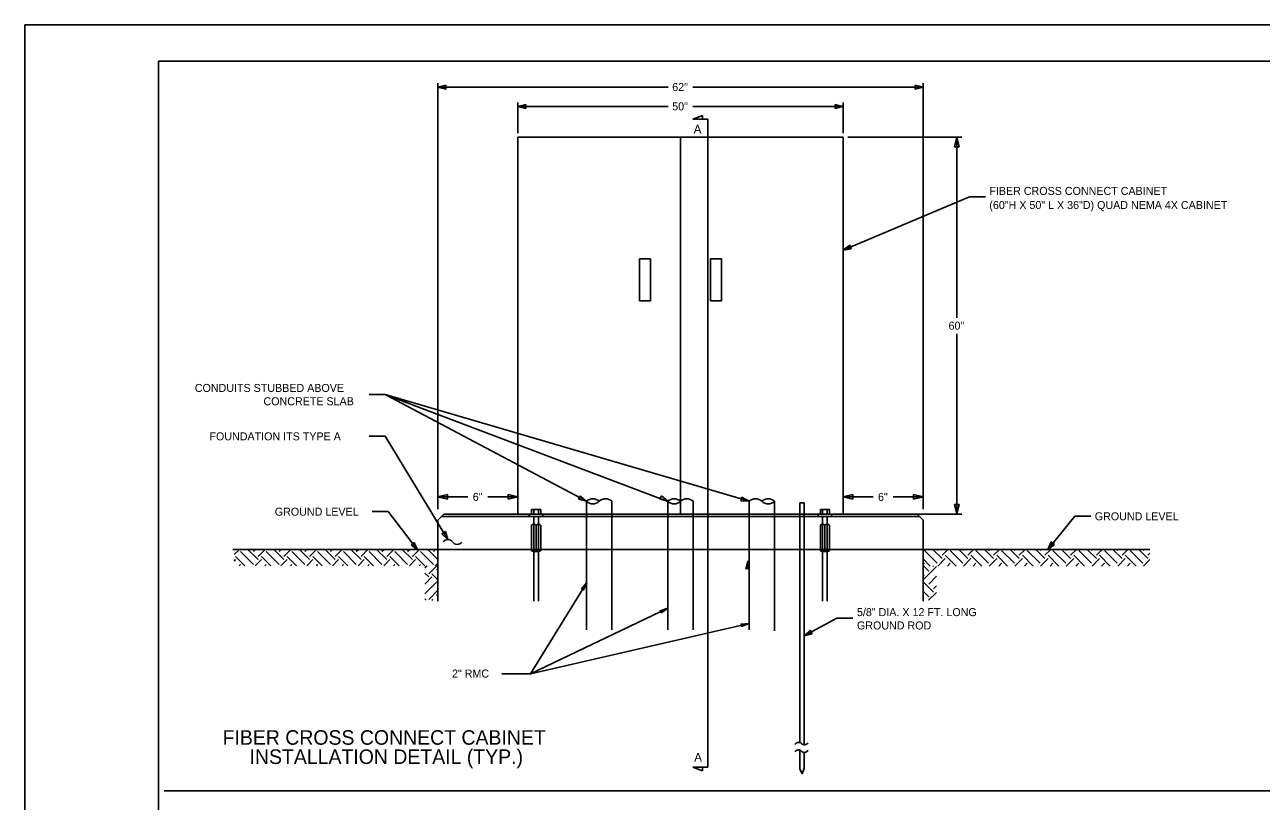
# Model space of a CAD drawing. Extents: x 507907 to 706396, y 496048 to 704964.
# Drawn here: x 705348 to 705858, y 704352 to 704672 of the extents above; entities that cross this region are included whole.
import ezdxf

# ---------------------------------------------------------------- set-up
doc = ezdxf.new("R2010")
doc.units = 0
doc.layers.add('1', color=7, linetype='Continuous')
doc.layers.add('41', color=7, linetype='Continuous')

msp = doc.modelspace()

# ---------------------------------------------------------------- linework, layer by layer
at = {"layer": '1'}
for p, q in [((706396.15, 704671.83), (705347.97, 704671.83)), ((705403.15, 704656.83), (705403.15, 704026.83)), ((706393.15, 704656.83), (705403.15, 704656.83)), ((705518.38, 704473.65), (705518.38, 704647.8)), ((705518.38, 704646.15), (705521.68, 704646.97)), ((705521.68, 704646.97), (705521.68, 704645.32)), ((705715.21, 704646.97), (705718.51, 704646.15)), ((705715.21, 704645.32), (705715.21, 704646.97)), ((705718.51, 704473.65), (705718.51, 704647.8)), ((705613.38, 704646.15), (705518.38, 704646.15)), ((705521.68, 704645.32), (705518.38, 704646.15)), ((705623.52, 704646.15), (705718.51, 704646.15)), ((705718.51, 704646.15), (705715.21, 704645.32)), ((705551.39, 704627.08), (705551.39, 704639.82)), ((705551.39, 704638.17), (705554.69, 704639)), ((705613.37, 704638.17), (705551.39, 704638.17)), ((705554.69, 704637.35), (705551.39, 704638.17)), ((705554.69, 704639), (705554.69, 704637.35)), ((705623.52, 704638.17), (705685.5, 704638.17)), ((705682.2, 704639), (705685.5, 704638.17)), ((705682.2, 704637.35), (705682.2, 704639)), ((705685.5, 704638.17), (705682.2, 704637.35)), ((705685.5, 704627.08), (705685.5, 704639.82)), ((705623.51, 704632.84), (705627.48, 704634.33)), ((705627.48, 704632.84), (705623.51, 704632.84)), ((705623.51, 704632.84), (705629.74, 704632.84)), ((705627.48, 704634.33), (705627.48, 704632.84)), ((705629.74, 704632.84), (705629.74, 704626.32)), ((705629.74, 704372.18), (705629.74, 704626.32)), ((705551.39, 704625.43), (705685.5, 704625.43)), ((705551.39, 704470), (705551.39, 704625.43)), ((705618.45, 704625.43), (705618.45, 704470)), ((705685.5, 704625.43), (705685.5, 704470)), ((705687.49, 704625.43), (705734.43, 704625.43)), ((705731.44, 704621.44), (705732.43, 704625.43)), ((705733.43, 704621.44), (705731.44, 704621.44)), ((705732.43, 704551.02), (705732.43, 704625.43)), ((705732.43, 704625.43), (705733.43, 704621.44)), ((705685.5, 704578.82), (705737.58, 704600.85)), ((705744.18, 704600.85), (705737.58, 704600.85)), ((705685.5, 704578.82), (705688.22, 704580.86)), ((705688.22, 704580.86), (705688.86, 704579.35)), ((705601.6, 704575.22), (705606.07, 704575.22)), ((705601.6, 704558.03), (705601.6, 704575.22)), ((705606.07, 704575.22), (705606.07, 704558.03)), ((705630.83, 704575.22), (705635.3, 704575.22)), ((705630.83, 704558.03), (705630.83, 704575.22)), ((705635.3, 704575.22), (705635.3, 704558.03)), ((705688.86, 704579.35), (705685.5, 704578.82)), ((705606.07, 704558.03), (705601.6, 704558.03)), ((705635.3, 704558.03), (705630.83, 704558.03)), ((705732.43, 704544.42), (705732.43, 704470)), ((705490.07, 704519.32), (705496.67, 704519.32)), ((705646.72, 704475.29), (705496.67, 704519.32)), ((705579.67, 704475.29), (705496.67, 704519.32)), ((705613.25, 704475.24), (705496.67, 704519.32)), ((705490.07, 704502.13), (705496.67, 704502.13)), ((705522.48, 704459.52), (705496.67, 704502.13)), ((705518.38, 704472), (705518.38, 704479.09)), ((705551.39, 704472), (705551.39, 704479.09)), ((705685.5, 704472), (705685.5, 704479.09)), ((705718.51, 704472), (705718.51, 704479.09)), ((705518.38, 704477.1), (705522.37, 704478.1)), ((705530.79, 704477.1), (705518.38, 704477.1)), ((705522.37, 704476.1), (705518.38, 704477.1)), ((705522.37, 704478.1), (705522.37, 704476.1)), ((705538.99, 704477.1), (705551.39, 704477.1)), ((705547.4, 704478.1), (705551.39, 704477.1)), ((705547.4, 704476.1), (705547.4, 704478.1)), ((705551.39, 704477.1), (705547.4, 704476.1)), ((705576.37, 704476.11), (705577.14, 704477.57)), ((705579.67, 704475.29), (705576.37, 704476.11)), ((705577.14, 704477.57), (705579.67, 704475.29)), ((705579.67, 704475.29), (705579.67, 704470)), ((705590.17, 704475.29), (705590.17, 704470)), ((705609.9, 704476.11), (705610.67, 704477.57)), ((705613.2, 704475.29), (705609.9, 704476.11)), ((705610.67, 704477.57), (705613.2, 704475.29)), ((705613.2, 704475.29), (705613.2, 704470)), ((705623.7, 704475.29), (705623.7, 704470)), ((705643.32, 704475.43), (705643.79, 704477.01)), ((705646.72, 704475.29), (705643.32, 704475.43)), ((705643.79, 704477.01), (705646.72, 704475.29)), ((705646.72, 704475.29), (705646.72, 704470)), ((705657.22, 704475.29), (705657.22, 704470)), ((705667.64, 704474.65), (705669.44, 704474.65)), ((705667.64, 704474.65), (705667.64, 704375.78)), ((705669.44, 704474.65), (705669.44, 704374.86)), ((705685.5, 704477.1), (705689.49, 704478.1)), ((705697.9, 704477.1), (705685.5, 704477.1)), ((705689.49, 704476.1), (705685.5, 704477.1)), ((705689.49, 704478.1), (705689.49, 704476.1)), ((705706.11, 704477.1), (705718.51, 704477.1)), ((705714.52, 704478.1), (705718.51, 704477.1)), ((705714.52, 704476.1), (705714.52, 704478.1)), ((705718.51, 704477.1), (705714.52, 704476.1)), ((705732.43, 704470), (705731.44, 704473.99)), ((705731.44, 704473.99), (705733.43, 704473.99)), ((705733.43, 704473.99), (705732.43, 704470)), ((705491.25, 704471.07), (705497.85, 704471.07)), ((705510.01, 704455.23), (705497.85, 704471.07)), ((705518.38, 704467.51), (705520.87, 704470)), ((705716.81, 704469.04), (705519.92, 704469.04)), ((705716.02, 704470), (705520.87, 704470)), ((705551.39, 704470), (705618.45, 704470)), ((705551.39, 704470), (705558.89, 704470)), ((705685.5, 704470), (705551.39, 704470)), ((705556.09, 704470), (705561.7, 704470)), ((705556.09, 704469.04), (705556.09, 704470)), ((705557.02, 704470), (705557.02, 704471.86)), ((705557.02, 704471.86), (705560.77, 704471.86)), ((705557.95, 704470), (705557.95, 704471.86)), ((705557.95, 704434.15), (705557.95, 704469.04)), ((705559.81, 704470), (705559.81, 704471.86)), ((705559.81, 704434.15), (705559.81, 704469.04)), ((705560.77, 704470), (705560.77, 704471.86)), ((705561.7, 704469.04), (705561.7, 704470)), ((705579.67, 704470), (705579.67, 704422.24)), ((705590.17, 704470), (705590.17, 704422.24)), ((705613.2, 704470), (705613.2, 704422.24)), ((705623.7, 704470), (705623.7, 704422.24)), ((705646.72, 704470), (705646.72, 704422.24)), ((705657.22, 704470), (705657.22, 704421.88)), ((705675.19, 704470), (705680.8, 704470)), ((705675.19, 704469.04), (705675.19, 704470)), ((705676.12, 704470), (705676.12, 704471.86)), ((705676.12, 704471.86), (705679.87, 704471.86)), ((705677.05, 704470), (705677.05, 704471.86)), ((705677.05, 704434.15), (705677.05, 704469.04)), ((705678, 704470), (705685.5, 704470)), ((705678.91, 704470), (705678.91, 704471.86)), ((705678.91, 704434.15), (705678.91, 704469.04)), ((705679.87, 704470), (705679.87, 704471.86)), ((705680.8, 704469.04), (705680.8, 704470)), ((705687.49, 704470), (705734.43, 704470)), ((705716.02, 704470), (705718.51, 704470)), ((705716.02, 704470), (705718.51, 704467.51)), ((705769.93, 704455.43), (705781.07, 704469.16)), ((705787.67, 704469.16), (705781.07, 704469.16)), ((705518.38, 704467.51), (705518.38, 704455.43)), ((705557.02, 704454.91), (705557.02, 704465.44)), ((705558.88, 704454.91), (705558.88, 704465.77)), ((705560.77, 704454.91), (705560.77, 704465.44)), ((705676.12, 704454.91), (705676.12, 704465.44)), ((705677.98, 704454.91), (705677.98, 704465.77)), ((705679.87, 704454.91), (705679.87, 704465.44)), ((705718.51, 704455.43), (705718.51, 704467.51)), ((705507.34, 704457.34), (705508.65, 704458.35)), ((705508.65, 704458.35), (705510.01, 704455.23)), ((705520.07, 704461.91), (705521.48, 704462.77)), ((705522.48, 704459.52), (705520.07, 704461.91)), ((705521.48, 704462.77), (705522.48, 704459.52)), ((705769.93, 704455.43), (705771.37, 704458.51)), ((705771.37, 704458.51), (705772.65, 704457.47)), ((705812.08, 704455.43), (705433.78, 704455.43)), ((705434.39, 704453.31), (705436.51, 704455.43)), ((705442.26, 704449.24), (705436.95, 704454.55)), ((705444.25, 704451.23), (705440.05, 704455.43)), ((705442.26, 704454.55), (705443.14, 704455.43)), ((705444.25, 704452.56), (705447.12, 704455.43)), ((705452.86, 704449.24), (705447.56, 704454.55)), ((705454.85, 704451.23), (705450.65, 704455.43)), ((705452.86, 704454.55), (705453.75, 704455.43)), ((705454.85, 704452.56), (705457.73, 704455.43)), ((705463.47, 704449.24), (705458.17, 704454.55)), ((705465.46, 704451.23), (705461.26, 704455.43)), ((705463.47, 704454.55), (705464.36, 704455.43)), ((705465.46, 704452.56), (705468.33, 704455.43)), ((705474.08, 704449.24), (705468.77, 704454.55)), ((705476.07, 704451.23), (705471.87, 704455.43)), ((705474.08, 704454.55), (705474.96, 704455.43)), ((705476.07, 704452.56), (705478.94, 704455.43)), ((705484.68, 704449.24), (705479.38, 704454.55)), ((705486.67, 704451.23), (705482.47, 704455.43)), ((705484.68, 704454.55), (705485.57, 704455.43)), ((705486.67, 704452.56), (705489.55, 704455.43)), ((705495.29, 704449.24), (705489.99, 704454.55)), ((705497.28, 704451.23), (705493.08, 704455.43)), ((705495.29, 704454.55), (705496.18, 704455.43)), ((705497.28, 704452.56), (705500.15, 704455.43)), ((705505.9, 704449.24), (705500.59, 704454.55)), ((705507.89, 704451.23), (705503.68, 704455.43)), ((705505.9, 704454.55), (705506.78, 704455.43)), ((705510.01, 704455.23), (705507.34, 704457.34)), ((705507.89, 704452.56), (705510.76, 704455.43)), ((705516.5, 704449.24), (705511.2, 704454.55)), ((705518.38, 704451.34), (705514.29, 704455.43)), ((705516.5, 704454.55), (705517.39, 704455.43)), ((705518.38, 704455.43), (705518.38, 704434.15)), ((705518.38, 704455.43), (705718.51, 704455.43)), ((705559.81, 704454.61), (705557.95, 704454.61)), ((705678.91, 704454.61), (705677.05, 704454.61)), ((705718.51, 704455.43), (705718.51, 704434.15)), ((705724.33, 704449.72), (705719.03, 704455.03)), ((705726.32, 704451.71), (705722.72, 704455.31)), ((705724.33, 704455.03), (705724.62, 704455.31)), ((705726.32, 704453.04), (705728.59, 704455.31)), ((705732.09, 704448.6), (705727.64, 704453.04)), ((705734.94, 704449.72), (705729.63, 704455.03)), ((705736.93, 704451.71), (705733.33, 704455.31)), ((705734.94, 704455.03), (705735.22, 704455.31)), ((705736.93, 704453.04), (705739.2, 704455.31)), ((705742.69, 704448.6), (705738.25, 704453.04)), ((705745.54, 704449.72), (705740.24, 704455.03)), ((705747.53, 704451.71), (705743.93, 704455.31)), ((705745.54, 704455.03), (705745.83, 704455.31)), ((705747.53, 704453.04), (705749.81, 704455.31)), ((705753.3, 704448.6), (705748.86, 704453.04)), ((705756.15, 704449.72), (705750.85, 704455.03)), ((705758.14, 704451.71), (705754.54, 704455.31)), ((705756.15, 704455.03), (705756.44, 704455.31)), ((705758.14, 704453.04), (705760.41, 704455.31)), ((705763.91, 704448.6), (705759.46, 704453.04)), ((705766.76, 704449.72), (705761.45, 704455.03)), ((705768.75, 704451.71), (705765.15, 704455.31)), ((705766.76, 704455.03), (705767.04, 704455.31)), ((705768.75, 704453.04), (705771.02, 704455.31)), ((705772.65, 704457.47), (705769.93, 704455.43)), ((705774.51, 704448.6), (705770.07, 704453.04)), ((705777.36, 704449.72), (705772.06, 704455.03)), ((705779.35, 704451.71), (705775.75, 704455.31)), ((705777.36, 704455.03), (705777.65, 704455.31)), ((705779.35, 704453.04), (705781.63, 704455.31)), ((705785.12, 704448.6), (705780.68, 704453.04)), ((705787.97, 704449.72), (705782.67, 704455.03)), ((705789.96, 704451.71), (705786.36, 704455.31)), ((705787.97, 704455.03), (705788.26, 704455.31)), ((705789.96, 704453.04), (705792.23, 704455.31)), ((705795.72, 704448.6), (705791.28, 704453.04)), ((705798.58, 704449.72), (705793.27, 704455.03)), ((705800.56, 704451.71), (705796.96, 704455.31)), ((705798.58, 704455.03), (705798.86, 704455.31)), ((705800.56, 704453.04), (705802.84, 704455.31)), ((705806.33, 704448.6), (705801.89, 704453.04)), ((705809.18, 704449.72), (705803.88, 704455.03)), ((705811.17, 704451.71), (705807.57, 704455.31)), ((705809.18, 704455.03), (705809.47, 704455.31)), ((705811.17, 704453.04), (705812.08, 704453.94)), ((705434.39, 704450.66), (705434.97, 704451.23)), ((705438.81, 704448.72), (705434.97, 704452.56)), ((705436.43, 704448.72), (705436.95, 704449.24)), ((705443.06, 704448.72), (705445.57, 704451.23)), ((705449.41, 704448.72), (705445.57, 704452.56)), ((705447.04, 704448.72), (705447.56, 704449.24)), ((705453.66, 704448.72), (705456.18, 704451.23)), ((705460.02, 704448.72), (705456.18, 704452.56)), ((705457.64, 704448.72), (705458.17, 704449.24)), ((705464.27, 704448.72), (705466.79, 704451.23)), ((705470.63, 704448.72), (705466.79, 704452.56)), ((705468.25, 704448.72), (705468.77, 704449.24)), ((705474.88, 704448.72), (705477.39, 704451.23)), ((705481.23, 704448.72), (705477.39, 704452.56)), ((705478.86, 704448.72), (705479.38, 704449.24)), ((705485.48, 704448.72), (705488, 704451.23)), ((705491.84, 704448.72), (705488, 704452.56)), ((705489.46, 704448.72), (705489.99, 704449.24)), ((705496.09, 704448.72), (705498.61, 704451.23)), ((705502.44, 704448.72), (705498.61, 704452.56)), ((705500.07, 704448.72), (705500.59, 704449.24)), ((705506.7, 704448.72), (705509.21, 704451.23)), ((705513.05, 704448.72), (705509.21, 704452.56)), ((705510.68, 704448.72), (705511.2, 704449.24)), ((705513.01, 704447.79), (705513.93, 704448.72)), ((705514.6, 704445.41), (705517.91, 704448.72)), ((705517.3, 704448.72), (705518.38, 704449.8)), ((705721.48, 704448.6), (705718.59, 704451.49)), ((705718.59, 704449.29), (705719.03, 704449.72)), ((705720.82, 704446.46), (705718.65, 704448.63)), ((705718.83, 704443.14), (705724.02, 704448.34)), ((705722.81, 704448.45), (705722.54, 704448.72)), ((705724.53, 704448.6), (705727.64, 704451.71)), ((705728.51, 704448.6), (705729.63, 704449.72)), ((705735.14, 704448.6), (705738.25, 704451.71)), ((705739.11, 704448.6), (705740.24, 704449.72)), ((705745.74, 704448.6), (705748.86, 704451.71)), ((705749.72, 704448.6), (705750.85, 704449.72)), ((705756.35, 704448.6), (705759.46, 704451.71)), ((705760.33, 704448.6), (705761.45, 704449.72)), ((705766.96, 704448.6), (705770.07, 704451.71)), ((705770.93, 704448.6), (705772.06, 704449.72)), ((705777.56, 704448.6), (705780.68, 704451.71)), ((705781.54, 704448.6), (705782.67, 704449.72)), ((705788.17, 704448.6), (705791.28, 704451.71)), ((705792.15, 704448.6), (705793.27, 704449.72)), ((705798.78, 704448.6), (705801.89, 704451.71)), ((705802.75, 704448.6), (705803.88, 704449.72)), ((705809.38, 704448.6), (705812.08, 704451.29)), ((705514.6, 704444.08), (705513.01, 704445.67)), ((705513.01, 704441.16), (705515.93, 704444.08)), ((705518.38, 704442.95), (705515.93, 704445.41)), ((705518.38, 704446.93), (705517.92, 704447.4)), ((705718.83, 704444.47), (705718.65, 704444.65)), ((705720.82, 704441.15), (705724.02, 704444.36)), ((705513.01, 704437.19), (705517.92, 704442.09)), ((705514.6, 704434.8), (705518.38, 704438.58)), ((705579.78, 704441.79), (705556.53, 704404.12)), ((705722.81, 704437.84), (705718.65, 704442)), ((705720.82, 704435.85), (705718.65, 704438.02)), ((705720.78, 704434.49), (705724.02, 704437.73)), ((705722.81, 704439.16), (705724.02, 704440.38)), ((705513.59, 704434.49), (705513.01, 704435.07)), ((705516.24, 704434.49), (705515.93, 704434.8)), ((705518.38, 704436.32), (705517.92, 704436.79)), ((705613.2, 704431.15), (705556.53, 704404.12)), ((705646.72, 704424.91), (705556.53, 704404.12)), ((705669.44, 704419.81), (705682.97, 704427.11)), ((705669.44, 704419.81), (705671.95, 704422.11)), ((705671.95, 704422.11), (705672.73, 704420.65)), ((705689.57, 704427.11), (705682.97, 704427.11)), ((705672.73, 704420.65), (705669.44, 704419.81)), ((705556.53, 704404.12), (705544.7, 704404.12)), ((705629.74, 704365.66), (705629.74, 704372.18)), ((705667.64, 704372.7), (705667.64, 704365)), ((705669.44, 704371.74), (705669.44, 704365.17)), ((705623.51, 704365.66), (705627.48, 704364.17)), ((705627.48, 704365.66), (705623.51, 704365.66)), ((705623.51, 704365.66), (705629.74, 704365.66)), ((705627.48, 704364.17), (705627.48, 704365.66)), ((705667.64, 704365), (705668.62, 704362.86)), ((705668.62, 704362.86), (705669.44, 704365.17)), ((705405.55, 704355.9), (706390.42, 704355.9))]:
    msp.add_line(p, q, dxfattribs=at)
for points in [[(705646.21, 704450.68), (705645.38, 704447.45), (705645.88, 704447.75), (705646.32, 704447.34)], [(705579.78, 704441.79), (705577.64, 704439.23), (705578.23, 704439.28), (705578.44, 704438.73)], [(705579.78, 704441.79), (705577.64, 704439.23), (705578.23, 704439.28), (705578.44, 704438.73)], [(705613.2, 704431.15), (705610.01, 704430.15), (705610.53, 704429.87), (705610.42, 704429.3)], [(705613.2, 704431.15), (705610.01, 704430.15), (705610.53, 704429.87), (705610.42, 704429.3)], [(705646.72, 704424.91), (705643.39, 704424.63), (705643.85, 704424.25), (705643.61, 704423.71)], [(705646.72, 704424.91), (705643.39, 704424.63), (705643.85, 704424.25), (705643.61, 704423.71)]]:
    msp.add_lwpolyline(points, close=True, dxfattribs=at)
for centre, radius, start, end in [((705582.3, 704472.54), 3.81, 46.3972, 133.6028), ((705582.3, 704478.05), 3.81, 226.3972, 313.6028), ((705587.55, 704472.54), 3.81, 46.3972, 133.6028), ((705615.82, 704472.54), 3.81, 46.3972, 133.6028), ((705615.82, 704478.05), 3.81, 226.3972, 313.6028), ((705621.07, 704472.54), 3.81, 46.3972, 133.6028), ((705649.35, 704472.54), 3.81, 46.3972, 133.6028), ((705654.6, 704472.54), 3.81, 46.3972, 133.6028), ((705654.6, 704478.05), 3.81, 226.3972, 313.6028), ((705557.95, 704464.26), 1.51, 51.6115, 128.3885), ((705559.82, 704464.13), 1.61, 54.4933, 125.5067), ((705677.05, 704464.26), 1.51, 51.6115, 128.3885), ((705678.93, 704464.13), 1.61, 54.4933, 125.5067), ((705522.47, 704457.12), 2.4, 36.4613, 142.8305), ((705526.34, 704459.85), 2.34, 213.8757, 324.1415), ((705557.95, 704456.21), 1.61, 234.4933, 305.5067), ((705559.82, 704456.21), 1.61, 234.4933, 305.5067), ((705677.05, 704456.21), 1.61, 234.4933, 305.5067), ((705678.93, 704456.21), 1.61, 234.4933, 305.5067), ((705667.17, 704374.19), 1.68, 44.8441, 151.2132), ((705667.17, 704371.09), 1.68, 44.8441, 151.2132), ((705669.57, 704376.48), 1.64, 222.2584, 332.5242), ((705669.57, 704373.38), 1.64, 222.2584, 332.5242)]:
    msp.add_arc(centre, radius, start, end, dxfattribs=at)
at = {"layer": '41'}
for points in [[(705347.97, 704671.83), (706396.15, 704671.83), (706396.15, 704011.83), (705347.97, 704011.83)], [(705403.15, 704656.83), (706393.15, 704656.83), (706393.15, 704026.83), (705403.15, 704026.83)]]:
    msp.add_lwpolyline(points, close=True, dxfattribs=at)

# ---------------------------------------------------------------- texts
at = {"layer": '1'}
for s, height, p in [('62"', 3.3, (705615.03, 704644.5)), ('50"', 3.3, (705615.02, 704636.52)), ('A', 3.6, (705623.87, 704626.97)), ('FIBER CROSS CONNECT CABINET', 3.3, (705745.83, 704601.64)), ('(60"H X 50" L X 36"D) QUAD NEMA 4X CABINET', 3.3, (705745.83, 704595.83)), ('60"', 3.3, (705729, 704546.07)), ('CONDUITS STUBBED ABOVE', 3.3, (705418.12, 704520.39)), ('CONCRETE SLAB', 3.3, (705446.44, 704514.89)), ('FOUNDATION ITS TYPE A', 3.3, (705424.16, 704500.42)), ('6"', 3.3, (705532.78, 704475.45)), ('6"', 3.3, (705699.9, 704475.45)), ('GROUND LEVEL', 3.3, (705451.12, 704469.35)), ('GROUND LEVEL', 3.3, (705789.32, 704467.44)), ('5/8" DIA. X 12 FT. LONG', 3.3, (705691.22, 704427.93)), ('GROUND ROD', 3.3, (705691.22, 704422.43)), ('2" RMC', 3.3, (705524.2, 704402.6)), ('A', 3.6, (705624.08, 704367.89))]:
    msp.add_text(s, height=height, dxfattribs=at).set_placement(p)
for s, p in [('FIBER CROSS CONNECT CABINET', (705429.58, 704374.88)), ('INSTALLATION DETAIL (TYP.)', (705440.7, 704366.95))]:
    msp.add_text(s, height=6, rotation=0.0069, dxfattribs=at).set_placement(p)

doc.saveas('drawing.dxf')
